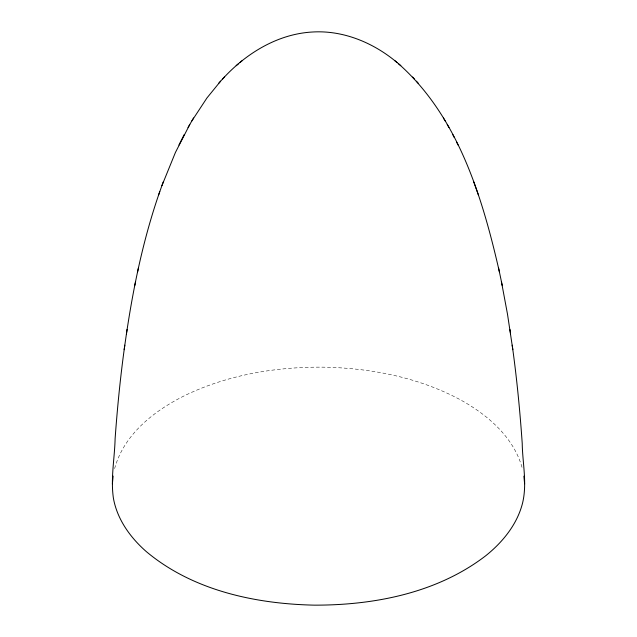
<?xml version="1.0" encoding="UTF-8"?>
<svg xmlns="http://www.w3.org/2000/svg" width="637" height="637" viewBox="0 0 637 637"><rect width="100%" height="100%" fill="white"/><g stroke="black" fill="none" stroke-linecap="round" stroke-linejoin="round"><path stroke-width="0.48" stroke-dasharray="3.19 2.39" d="M114.628 468.577C123.96 434.219 154.337 410.626 184.929 395.489C227.608 374.875 275.51 366.801 322.648 367.159C369.333 367.899 416.67 376.881 458.282 398.674C486.421 413.739 513.748 436.544 522.356 468.537"/><path stroke-width="0.96" d="M512.196 345.174C516.774 377.773 519.943 410.562 522.221 443.4C522.523 463.147 527.269 483.34 522.611 502.872C517.284 524.283 502.704 542.159 485.768 555.727C437.34 592.943 374.269 605.285 314.352 605.15C255.23 603.876 192.892 590.515 146.518 551.777C130.474 537.803 117.144 519.426 113.394 498.118C110.559 478.395 114.628 458.441 115.114 438.67C117.367 407.409 120.449 376.204 124.804 345.174M112.391 483.754L113.123 476.102M126.452 333.852C133.611 285.655 143.699 237.697 159.768 191.626M124.167 349.681L127.074 329.393M134.718 285.679L135.617 281.419M137.52 272.262L138.404 268.066M161.933 185.622L175.446 152.418L189.786 124.486M158.462 195.336L163.215 181.999M184.26 134.471L178.925 145.053M191.88 120.903L206.945 97.963L220.617 81.162M188.042 127.496L193.568 117.972M222.385 79.235C245.492 53.763 277.262 34.024 312.257 32.025C343.247 30.035 373.704 42.83 397.122 62.577M218.523 83.463L224.391 77.021M236.176 65.683L238.429 63.796M239.878 62.577L242.028 60.778M398.571 63.796C458.202 116.619 482.328 197.12 499.48 272.262M394.972 60.778L400.824 65.683M412.609 77.021L414.615 79.235M416.383 81.162L418.477 83.463M443.432 117.972L445.12 120.903M447.214 124.486L448.958 127.496M452.74 134.471L454.316 137.608M456.458 141.828L458.075 145.053M478.538 195.336L473.785 181.999M501.383 281.419L507.506 314.224L512.833 349.681M498.596 268.066L502.282 285.679M509.926 329.393L510.548 333.852M523.885 476.158L524.609 483.754"/></g></svg>
